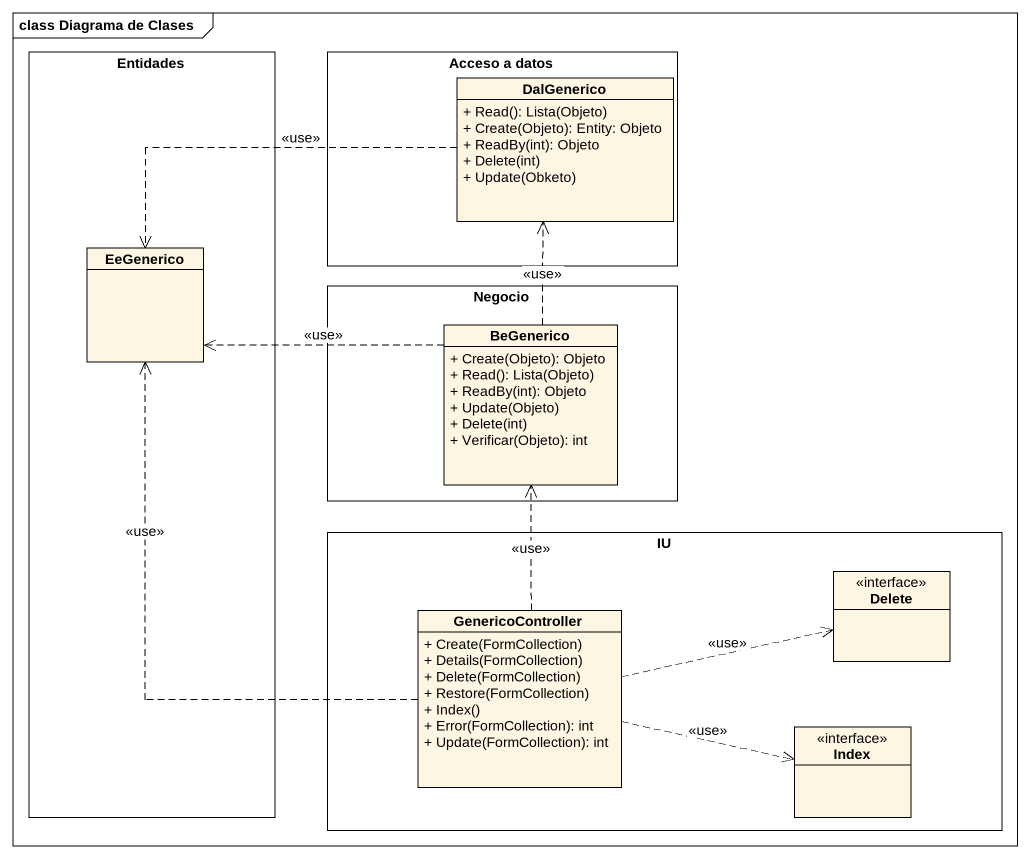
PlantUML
@startuml
mainframe class Diagrama de Clases
hide circle
hide empty members
skinparam classAttributeIconSize 0
rectangle Entidades {
  class EeGenerico
}
rectangle "Acceso a datos" as Acceso_a_datos {
  class DalGenerico {
    + Read(): Lista(Objeto)
    + Create(Objeto): Entity: Objeto
    + ReadBy(int): Objeto
    + Delete(int)
    + Update(Obketo)
  }
}
rectangle Negocio {
  class BeGenerico {
    + Create(Objeto): Objeto
    + Read(): Lista(Objeto)
    + ReadBy(int): Objeto
    + Update(Objeto)
    + Delete(int)
    + Verificar(Objeto): int
  }
}
rectangle IU {
  class Delete <<interface>>
  class GenericoController {
    + Create(FormCollection)
    + Details(FormCollection)
    + Delete(FormCollection)
    + Restore(FormCollection)
    + Index()
    + Error(FormCollection): int
    + Update(FormCollection): int
  }
  class Index <<interface>>
}
DalGenerico .left.> EeGenerico : <<use>>
BeGenerico .up.> DalGenerico : <<use>>
BeGenerico .left.> EeGenerico : <<use>>
GenericoController .up.> EeGenerico : <<use>>
GenericoController .up.> BeGenerico : <<use>>
GenericoController .right.> Delete : <<use>>
GenericoController .right.> Index : <<use>>
@enduml
